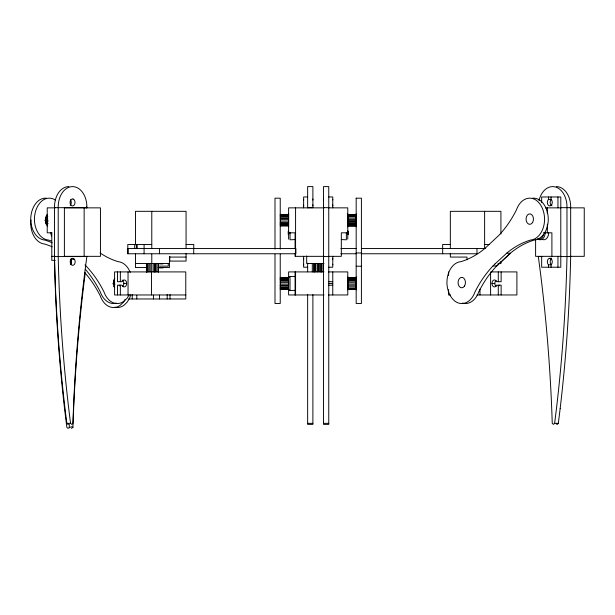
<?xml version="1.0" encoding="UTF-8"?>
<svg xmlns="http://www.w3.org/2000/svg" width="615" height="615" viewBox="0 0 615 615"><rect width="100%" height="100%" fill="white"/><g stroke="black" fill="none" stroke-linecap="round" stroke-linejoin="round"><path stroke-width="0.92" d="M51.798 232.824L51.798 260.36L55.25 260.36M68.803 424.089L67.773 424.35L66.843 423.335L64.998 408.398A1131.439 800.046 -90 0 1 54.504 256.563L54.512 207.67A20.272 14.33 -90 0 1 68.834 186.606M64.391 256.563L64.391 207.67M84.147 256.34L84.147 207.855M127.789 252.534L127.789 244.501L151.782 244.501M134.708 248.514L134.708 244.501M135.485 253.472L135.485 267.548L146.985 267.548M135.485 244.724L135.485 211.322L186.068 211.322L186.068 248.514M137.176 248.514L137.176 244.501M144.087 244.501L144.087 253.757M146.424 272.207L146.424 263.528M146.562 272.207L146.562 263.528M146.939 271.915L146.939 263.528M147.761 271.915L147.761 263.528M148.938 271.915L149.03 263.528M150.175 271.915L150.175 263.528M151.69 271.915L151.674 263.528M151.782 263.528L151.782 254.149M151.782 248.514L151.782 211.322M153.227 271.915L153.227 263.528M154.557 271.915L154.557 263.528M154.649 271.915L154.649 263.528M155.656 271.915L155.656 263.528M156.095 271.915L156.095 263.528M157.963 271.915L157.963 263.528M158.363 272.207L158.363 263.528M168.272 263.612L168.272 266.134L159.485 266.134M169.771 261.083L169.771 256.332M186.068 253.265L186.068 261.083L169.44 261.083M290.034 232.824L290.034 239.804L295.077 239.566M295.077 253.518L295.077 256.34L324.013 256.34M295.077 248.814L295.077 232.824L288.266 232.824M295.577 294.962L295.577 271.915M295.577 256.34L295.577 207.855M303.633 256.34L303.633 267.218L307.646 267.218M303.633 207.855L303.633 196.977L307.646 196.977M306.677 256.025L306.677 263.528L323.967 263.528M312.889 294.631L312.889 424.381L307.646 424.381L307.646 294.631M307.646 271.792L307.646 263.159M307.646 207.855L307.646 186.606L312.889 186.606L312.889 207.67L307.646 207.67M312.297 271.915L312.297 263.528M313.489 271.915L313.489 263.528M314.711 271.915L314.711 263.528M314.857 271.915L314.857 263.528M315.933 271.915L315.933 263.528M317.471 271.915L317.532 263.528M320.538 271.915L320.538 263.528M321.53 271.915L321.53 263.528M321.799 271.915L321.799 263.528M323.167 271.915L323.167 263.528M323.513 423.335L323.513 186.606L328.756 186.606L328.756 424.381L323.513 424.381L323.513 423.335L328.756 423.335M332.769 294.962L332.769 271.915M332.769 256.34L332.769 267.218L328.756 267.218M332.769 207.855L332.769 196.977L328.756 196.977M346.368 232.824L346.368 239.804L341.325 239.566M442.639 248.514L442.639 244.501L450.334 244.501M450.334 253.265L450.334 257.07L466.962 257.07L466.962 259.838M450.334 248.514L450.334 211.322L500.918 211.322L500.918 234.069M484.62 248.514L484.62 211.322M500.918 261.652L500.918 263.528L498.042 263.528M535.604 239.412L535.604 256.34L560.788 256.34M541.654 256.34L541.654 267.218L560.788 267.218L560.788 196.977L541.654 196.977L541.654 202.412M547.335 232.824L547.335 224.183M547.335 213.613L547.335 207.855M548.565 267.218L548.565 264.804A3.49 2.468 -90 0 1 547.911 259.538A3.49 2.468 -90 0 1 551.693 259.538A3.49 2.468 -90 0 1 551.04 264.804L551.04 267.218M551.04 196.977L551.04 199.391A3.49 2.468 -90 0 1 551.693 204.657A3.49 2.468 -90 0 1 547.911 204.657A3.49 2.468 -90 0 1 548.565 199.391L548.565 196.977M551.901 256.34L551.901 232.824L543.645 232.824L545.113 232.908M557.951 267.218L557.951 256.34M557.951 207.855L557.951 196.977M560.18 408.398A1131.439 800.046 -90 0 0 570.674 256.563L570.666 207.67A20.272 14.33 -90 0 0 556.344 186.606M545.121 232.824L544.959 234.63A6.988 4.935 -90 0 1 537.718 238.874M542.023 256.563L538.317 256.563A1155.293 816.912 -90 0 1 552.247 423.335L553.431 424.381L554.638 423.335L556.483 408.398A1131.439 800.046 -90 0 0 566.976 256.563L566.969 207.67A20.272 14.33 -90 0 0 555.191 186.929A20.272 14.33 -90 0 0 539.032 200.536M556.383 424.089L557.405 424.35L558.335 423.335L560.188 408.398M31.004 220.016L30.75 221.869A20.956 14.814 -90 0 0 44.657 244.04A112.96 79.873 -90 0 1 52.19 246.846M85.254 272.822A1155.293 816.912 -90 0 0 72.931 427.348L71.478 428.363M130.749 294.854L129.627 298.137L127.09 302.265L123.884 305.332A20.956 14.814 -90 0 1 114.836 307.262M47.809 216.711C43.65 215.711 47.247 219.447 44.903 220.493C47.424 221.269 43.504 225.159 47.901 223.829M47.001 216.795L46.955 215.165L47.609 214.643M125.076 299.513L123.384 302.265L120.179 305.332A20.956 14.814 -90 0 1 100.306 295.969A112.96 79.873 -90 0 0 84.801 272.683M129.204 294.808L127.09 298.252L123.884 301.319A20.956 14.814 90 0 1 104.004 291.956A112.96 79.873 90 0 0 86.261 266.226L84.97 264.919M46.21 223.829C47.909 222.838 46.033 226.412 47.655 225.905M550.856 259.199L551.394 258.684M114.498 286.759L113.537 286.682L114.098 284.737L112.914 283.454L114.09 282.208L113.529 280.209L114.467 280.171M346.368 232.908L347.783 232.824M548.565 199.391L551.409 199.391M54.512 207.67L86.861 207.67A20.272 14.33 -90 0 0 72.539 186.606A20.272 14.33 -90 0 0 58.217 207.67L58.217 256.563A1131.439 800.046 -90 0 0 68.711 408.398L70.548 423.335L71.747 424.381L72.947 423.335A1155.293 816.912 -90 0 1 86.869 256.563L54.512 256.563M323.513 207.67L328.756 207.67M560.788 207.67L570.666 207.67M55.189 207.855L47.224 207.855L47.224 232.824L51.914 232.824M64.437 207.855L100.445 207.855L100.445 256.34L64.437 256.34M324.013 207.855L288.612 207.855L288.612 239.135M328.756 207.855L347.783 207.855L347.783 239.135M545.413 207.855L560.788 207.855M570.174 207.855L584.25 207.855L584.25 256.34L570.174 256.34M280.232 214.435L288.612 214.435M347.783 214.627L356.17 214.627M280.232 214.873L288.612 214.873M347.783 214.812L356.17 214.835M280.232 215.596L288.612 215.596M347.783 215.757L356.17 215.757M347.783 215.888L356.17 215.888M280.232 216.119L288.612 216.119M280.232 216.764L288.612 216.764M347.783 216.711L356.17 216.711M280.232 218.048L288.612 218.048M45.694 218.117L47.516 218.171M347.783 218.117L356.17 218.171M280.232 218.363L288.612 218.363M45.279 219.57L47.816 219.57M280.232 219.609L288.612 219.647M347.783 219.547L356.17 219.57M45.548 221.023L48.085 221.023M347.783 221.023L356.17 221.023M45.41 221.069L47.955 221.069M280.232 221.131L288.612 221.108M347.783 221.069L356.17 221.069M280.232 222.507L288.612 222.561M45.564 222.622L47.255 222.622M347.783 222.622L356.17 222.622M46.302 223.683L47.993 223.683M280.232 223.675L288.612 223.675M347.783 223.683L356.17 223.683M347.783 223.829L356.17 223.829M280.232 223.952L288.612 223.952M347.783 224.536L356.17 224.536M280.232 224.775L288.612 224.775M280.232 224.921L288.612 224.921M347.783 225.052L356.17 225.052M347.783 225.459L356.17 225.459M347.783 225.651L356.17 225.651M280.232 226.051L288.612 226.051M347.783 226.235L356.17 226.235M348.136 232.824L341.325 232.824L341.325 256.34L328.756 256.34M186.068 244.501L193.763 244.501L193.725 253.757M484.62 244.501L489.409 244.501M127.789 248.514L295.853 248.514L295.853 253.757L127.789 253.757L127.789 248.514L127.828 253.757M340.871 248.514L356.3 248.514M361.735 248.514L485.596 248.514M506.645 253.226L510.35 253.226L496.728 265.941L493.022 265.941M340.871 253.757L356.3 253.757M361.735 253.757L477.002 253.757L476.963 248.514M51.798 256.34L55.25 256.34M323.513 256.563L328.756 256.563M560.788 256.563L570.666 256.563M186.068 257.07L169.44 257.07L169.44 267.548L158.132 267.548M549.802 258.292L551.693 258.292M74.323 259.199L72.539 258.315A3.49 2.468 -90 0 0 70.218 261.544A3.49 2.468 -90 0 0 72.178 265.219L72.824 265.288A3.49 2.468 -90 0 0 75.015 262.951A3.49 2.468 -90 0 0 74.323 259.199L70.617 259.199A3.49 2.468 -90 0 1 70.333 264.719M135.485 263.528L169.44 263.528M159.546 263.881L163.037 263.881M548.565 264.804L551.409 264.804A3.49 2.468 -90 0 1 551.409 258.754M159.546 267.894L163.037 267.894M324.013 271.915L288.612 271.915L288.612 294.962L324.013 294.962M328.502 271.915L347.783 271.915L347.783 294.962L328.502 294.962M491.454 271.915L516.9 271.915L516.9 294.962L476.979 294.962M295.077 276.45L290.034 276.45L288.612 277.127L290.034 276.466L290.034 290.418L295.077 290.418M280.232 277.726L288.612 277.726M280.232 277.911L288.612 277.942M347.783 278.126L356.17 278.126M280.232 278.856L288.612 278.856M280.232 278.987L288.612 278.987M280.232 279.802L288.612 279.802M347.783 279.948L356.17 279.948M280.232 280.079L288.612 280.079M347.783 280.094L356.17 280.094M280.232 281.216L288.612 281.255M347.783 281.17L356.17 281.17M288.612 281.693L288.612 285.183M328.756 281.693L332.769 281.693M280.232 282.646L288.612 282.631M347.783 282.708L356.17 282.769M123.823 283.438L126.659 283.438M328.756 283.438L332.769 283.438M491.977 283.438L494.814 283.438M113.306 284.184L115.005 284.184M280.232 284.122L288.612 284.168M347.783 284.184L356.17 284.207M328.756 285.183L332.769 285.183M280.232 285.406L288.612 285.406M280.232 285.721L288.612 285.721M347.783 285.775L356.17 285.775M280.232 286.928L288.612 286.928M347.783 287.036L356.17 287.036M280.232 287.643L288.612 287.643M280.232 288.166L288.612 288.166M280.232 288.75L288.612 288.75M347.783 288.958L356.17 288.927M347.783 289.15L356.17 289.15M280.232 289.334L288.612 289.334M185.784 294.962L114.582 294.962L114.582 271.915L185.784 271.915L185.784 298.975L128.52 298.975M450.511 294.962L448.619 294.962L448.619 289.627M66.843 423.335L70.548 423.335M307.646 423.335L312.889 423.335M554.638 423.335L558.335 423.335M72.947 427.348C70.671 425.08 68.234 430.292 66.843 427.348L64.998 412.419A1131.439 800.046 -90 0 1 54.504 260.583M288.612 232.824L290.034 232.908M50.907 232.739L51.445 232.908M288.612 289.75L290.034 290.411M51.437 232.824L51.606 234.63M501.133 271.915L501.133 281.693L496.582 281.693A3.49 2.468 -90 0 0 492.853 280.763A3.49 2.468 -90 0 0 492.853 286.113A3.49 2.468 -90 0 0 496.582 285.183L501.133 285.183L501.133 294.962M498.288 271.915L498.288 281.693M498.288 285.183L498.288 294.962M490.601 271.915L490.601 294.962M479.977 289.196L479.977 294.962M448.619 271.915L448.619 275.466M442.677 248.514L442.677 253.757M361.405 252.98L356.17 252.98M361.405 266.226L356.17 266.226M356.17 213.874L356.17 226.797M356.17 276.973L356.17 277.534L347.783 277.534L347.783 276.973M356.17 277.772L356.17 278.718L347.783 278.718L347.783 277.772M356.17 279.064L356.17 287.682M356.17 289.896L356.17 288.404L347.783 288.404L347.783 289.896M348.136 231.079L348.136 234.569M347.783 213.874L347.783 226.797M347.783 231.079L347.783 234.569M347.783 279.064L347.783 287.682M332.769 199.391L332.769 199.944M332.769 204.887L332.769 205.91M332.769 258.292L332.769 259.315M332.769 264.25L332.769 264.804M323.513 198.953L323.513 200.113M323.513 204.757L323.513 205.925M323.513 258.315L323.513 259.476M323.513 264.127L323.513 265.288M312.889 198.953L312.889 200.113M312.889 204.757L312.889 205.925M303.633 199.391L303.633 199.944M303.633 204.887L303.633 205.91M303.633 258.292L303.633 259.315M303.633 264.25L303.633 264.804M295.077 271.915L295.077 294.962M288.612 213.874L288.612 226.797M288.612 231.079L288.612 234.569M288.266 231.079L288.266 234.569M280.232 249.183L280.232 198.191L274.997 198.191L274.997 249.183M280.232 254.141L280.232 303.495L274.997 303.495L274.997 254.21M170.017 294.531L170.017 298.975M167.18 294.531L167.18 298.975M159.485 295.139L159.485 298.975M159.439 248.514L159.439 253.757M153.435 295.139L153.435 298.975M151.498 271.915L151.498 294.962M136.807 295.346L136.807 298.975M136.415 244.501L136.415 248.514M132.24 294.631L132.24 298.975M128.043 271.915L128.043 294.962M120.348 271.915L120.348 281.693M120.348 285.183L120.348 294.962M117.511 271.915L117.511 281.693L122.054 281.693A3.49 2.468 90 0 1 125.783 280.763A3.49 2.468 90 0 1 125.783 286.113A3.49 2.468 90 0 1 122.054 285.183L117.511 285.183L117.511 294.962M70.479 199.829A3.49 2.468 -90 0 1 70.187 205.356M70.579 259.315A3.49 2.468 -90 0 1 70.579 264.25M51.514 235.976A6.311 4.466 -90 0 1 50.914 232.824M119.61 285.906A3.49 2.468 90 0 1 119.218 285.183M121.993 280.063A3.49 2.468 90 0 1 123.799 282.977A3.49 2.468 90 0 1 122.585 286.459M100.068 252.942A112.96 79.873 90 0 0 118.142 261.659A20.956 14.814 90 0 1 130.211 272.399M113.944 284.922A5.235 3.705 90 0 1 113.629 283.63M113.56 282.262A5.235 3.705 90 0 1 114.797 278.657M55.365 200.029A20.956 14.814 90 0 0 42.612 200.367C37.254 204.503 34.87 211.291 34.455 217.856A20.956 14.814 90 0 0 48.362 240.019A112.96 79.873 90 0 1 51.122 240.926M52.19 242.833A112.96 79.873 90 0 0 44.657 240.019A20.956 14.814 90 0 1 30.75 217.856C31.173 211.291 33.548 204.503 38.914 200.367A20.956 14.814 90 0 1 46.425 198.191M116.527 303.103A20.956 14.814 90 0 1 100.306 291.956A112.96 79.873 90 0 0 85.354 269.301M46.471 222.584A5.235 3.705 90 0 1 45.733 217.449M46.156 216.219A5.235 3.705 90 0 1 47.586 214.42M69.226 427.348A1155.293 816.912 -90 0 1 69.326 424.496M86.5 206.286A20.272 14.33 -90 0 1 86.73 208.07M552.001 205.787A3.49 2.468 -90 0 1 550.187 202.773A3.49 2.468 -90 0 1 551.532 199.298M548.695 232.824A6.988 4.935 -90 0 1 542.476 239.566M543.499 234.453A6.311 4.466 -90 0 1 538.033 238.92M499.426 285.183A3.49 2.468 -90 0 1 499.026 285.906M496.051 286.459A3.49 2.468 -90 0 1 496.051 280.409M462.48 303.103A20.956 14.814 90 0 0 478.701 291.956A112.96 79.873 -90 0 1 496.451 266.226L510.642 252.98A112.96 79.873 90 0 1 534.35 240.019A20.956 14.814 -90 0 0 548.257 217.856C547.834 211.291 545.459 204.503 540.093 200.367A20.956 14.814 -90 0 0 532.582 198.191M318.947 263.528L318.947 271.915L318.97 263.528M356.17 198.191L356.17 303.495L361.405 303.495L361.405 198.191L356.17 198.191M495.052 263.897L492.746 266.226A112.96 79.873 90 0 0 474.995 291.956A20.956 14.814 90 0 1 455.115 301.319C449.757 297.183 447.374 290.395 446.959 283.83A20.956 14.814 -90 0 1 460.866 261.659A112.96 79.873 90 0 0 484.566 248.706L498.765 235.46A112.96 79.873 90 0 0 516.508 209.73A20.956 14.814 90 0 1 536.388 200.367C541.754 204.503 544.129 211.291 544.552 217.856A20.956 14.814 90 0 1 530.645 240.019A112.96 79.873 90 0 0 506.937 252.98L495.052 263.897M73.039 199.014L72.401 198.953A3.49 2.468 -90 0 0 70.079 202.181A3.49 2.468 -90 0 0 72.04 205.856L72.678 205.925A3.49 2.468 -90 0 0 74.999 202.696A3.49 2.468 -90 0 0 73.039 199.014M464.517 286.052A5.235 3.705 -90 0 0 462.488 277.45A5.235 3.705 -90 0 0 458.237 284.23A5.235 3.705 -90 0 0 464.517 286.052M532.529 222.584A5.235 3.705 -90 0 0 530.507 213.974A5.235 3.705 -90 0 0 526.248 220.762A5.235 3.705 -90 0 0 532.529 222.584"/></g></svg>
